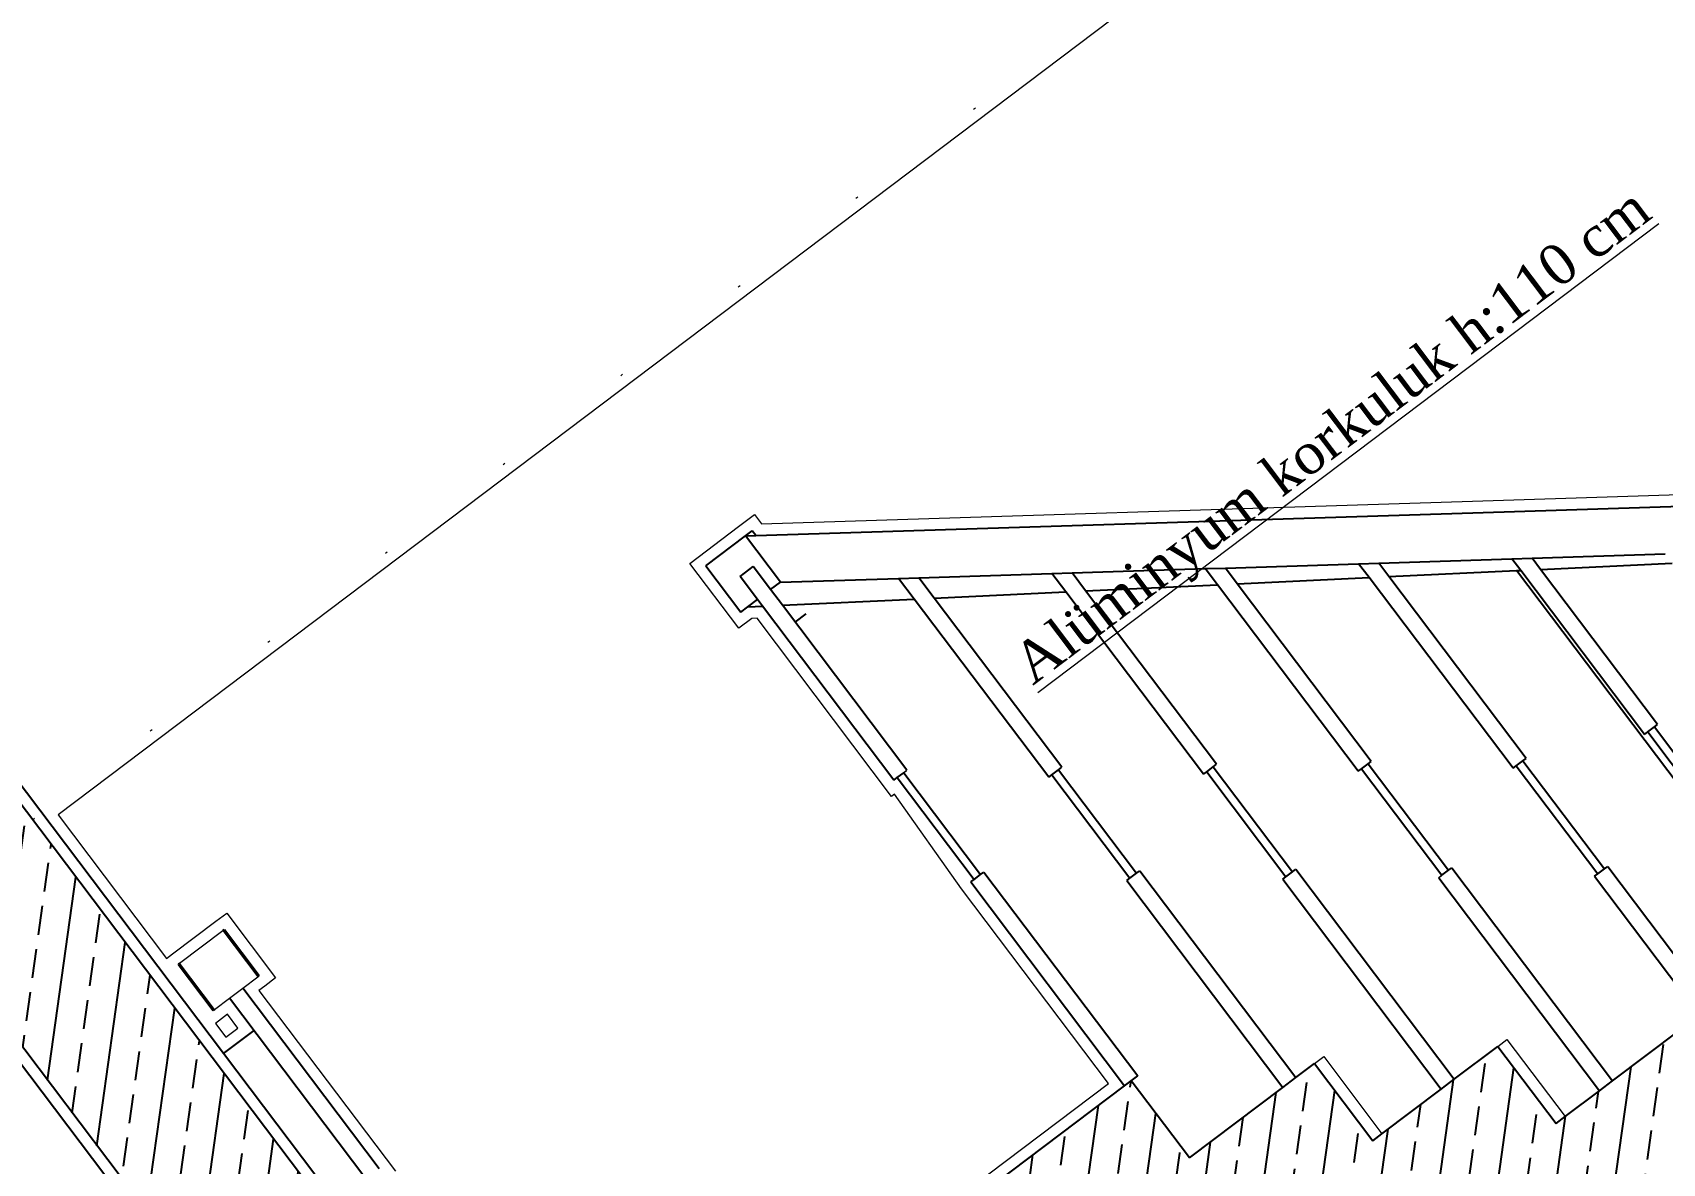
# Model space of a CAD drawing. Header units: millimetres. Extents: x 2232 to 85269, y -3593 to 5869.
# Drawn here: x 3885.2 to 3955.4, y -719.5 to -670.8 of the extents above; entities that cross this region are included whole.
import ezdxf

# ---------------------------------------------------------------- set-up
doc = ezdxf.new("R2010")
doc.units = ezdxf.units.MM
doc.linetypes.add('DOTX2', pattern=[0.5, 0, -0.5])
for name, color, linetype, lineweight in [('iz', 1, 'DOTX2', 20), ('sıva iç', 21, 'Continuous', 0), ('yazı', 11, 'Continuous', 20), ('ölçü iç', 170, 'Continuous', 9), ('ÖLÇÜ İÇ', 7, 'Continuous', 9)]:
    doc.layers.add(name, color=color, linetype=linetype, lineweight=lineweight)
doc.layers.add('Standart', color=7, linetype='Continuous')
doc.styles.get("Standard").update_dxf_attribs({"font": 'arial.ttf'})
doc.styles.add('Times roman', font='times.ttf')
doc.dimstyles.new('zulay iç ölçü', dxfattribs={"dimtxt": 10, "dimasz": 5, "dimexe": 0.18, "dimexo": 0, "dimgap": 2, "dimtad": 3, "dimdec": 0, "dimzin": 0, "dimdsep": 46, "dimtxsty": 'Standard', "dimblk": 'ARCHTICK', "dimcen": 0.09, "dimse1": 1, "dimse2": 1, "dimadec": 0, "dimazin": 0, "dimtfac": 1, "dimtdec": 0, "dimtix": 1, "dimtofl": 0, "dimtmove": 0, "dimatfit": 3, "dimldrblk": 'ARCHTICK', "dimfxl": 1, "dimtolj": 1, "dimtzin": 0, "dimarcsym": 0})
pattern_1 = [(45, (0, 0), (-7.07107, 7.07107), []), (45, (7.071, 0), (-7.07107, 7.07107), [5, -2.5])]

# ---------------------------------------------------------------- blocks, each defined once
blk = doc.blocks.new('IDE991Entity4343')
at = {"layer": 'Standart', "linetype": 'Continuous', "lineweight": -3}
h = blk.add_hatch(dxfattribs=at)
h.set_pattern_fill('ANSI33', color=171, scale=40, style=0)
h.set_pattern_definition(pattern_1)
h.paths.add_polyline_path([(936, 171.73), (963, 171.73), (963, 154.34), (990, 154.34), (990, 136.95), (1017, 136.95), (1017, 119.56), (1044, 119.56), (1044, 102.17), (1071, 102.17), (1071, 84.78), (1098, 84.78), (1098, 67.39), (1125, 67.39), (1125, 35), (909, 174.12), (909, 189.12), (936, 189.12)])
blk = doc.blocks.new('IDE991Entity4344')
at = {"layer": 'Standart', "linetype": 'Continuous', "lineweight": -3}
h = blk.add_hatch(dxfattribs=at)
h.set_pattern_fill('ANSI33', color=171, scale=40, style=0)
h.set_pattern_definition(pattern_1)
h.paths.add_polyline_path([(802.56, 223.9), (863.59, 223.9), (863.59, 206.51), (909, 206.51), (909, 174.12), (865.65, 182.38), (863.59, 191.51), (847.83, 194.65), (803.62, 206.23), (802.56, 208.9), (785, 211.15), (785, 241.29), (802.56, 241.29)])
blk = doc.blocks.new('IDE991Entity4350')
at = {"layer": 'Standart', "linetype": 'Continuous', "lineweight": -3}
h = blk.add_hatch(dxfattribs=at)
h.set_pattern_fill('ANSI33', color=171, scale=40, style=0)
h.set_pattern_definition(pattern_1)
h.paths.add_polyline_path([(785, -250), (760, -250), (760, 50), (785, 50)])
blk = doc.blocks.new('IDE991Entity4355')
at = {"layer": 'Standart', "linetype": 'Continuous', "lineweight": -3}
h = blk.add_hatch(dxfattribs=at)
h.set_pattern_fill('ANSI33', color=171, scale=40, style=0)
h.set_pattern_definition(pattern_1)
h.paths.add_polyline_path([(936, -133.33), (963, -133.33), (963, -150), (990, -150), (990, -166.67), (1017, -166.67), (1017, -183.33), (1044, -183.33), (1044, -200), (1071, -200), (1071, -216.67), (1098, -216.67), (1098, -233.33), (1125, -233.33), (1125, -265), (909, -131.67), (909, -116.67), (936, -116.67)])
blk = doc.blocks.new('IDE991Entity4356')
at = {"layer": 'Standart', "linetype": 'Continuous', "lineweight": -3}
h = blk.add_hatch(dxfattribs=at)
h.set_pattern_fill('ANSI33', color=171, scale=40, style=0)
h.set_pattern_definition(pattern_1)
h.paths.add_polyline_path([(909, -131.67), (882, -115), (909, -115)])
blk = doc.blocks.new('IDE991Entity4357')
at = {"layer": 'Standart', "linetype": 'Continuous', "lineweight": -3}
h = blk.add_hatch(dxfattribs=at)
h.set_pattern_fill('ANSI33', color=171, scale=40, style=0)
h.set_pattern_definition(pattern_1)
h.paths.add_polyline_path([(909, -115), (785, -115), (785, -100), (909, -100)])
blk = doc.blocks.new('IDE991Entity5017')
at = {"layer": 'Standart', "color": 159, "linetype": 'Continuous', "lineweight": -3}
blk.add_lwpolyline([(787, -2), (793.59, -2)], dxfattribs=at)
blk = doc.blocks.new('IDE991Entity5019')
at = {"layer": 'Standart', "color": 159, "linetype": 'Continuous', "lineweight": -3}
blk.add_lwpolyline([(910.41, -2), (912.78, -2)], dxfattribs=at)
blk = doc.blocks.new('IDE991Entity5025')
at = {"layer": 'Standart', "color": 159, "linetype": 'Continuous', "lineweight": -3}
blk.add_lwpolyline([(1015, -166.67), (1015, -69.84)], dxfattribs=at)
blk = doc.blocks.new('IDE991Entity5074')
at = {"layer": 'Standart', "color": 134, "linetype": 'Continuous', "lineweight": -3}
blk.add_lwpolyline([(1016.29, -105.67), (1016.29, -126)], dxfattribs=at)
blk = doc.blocks.new('IDE991Entity5075')
at = {"layer": 'Standart', "color": 134, "linetype": 'Continuous', "lineweight": -3}
blk.add_lwpolyline([(1015.59, -105.67), (1015.59, -70.24)], dxfattribs=at)
blk = doc.blocks.new('IDE991Entity5076')
at = {"layer": 'Standart', "color": 134, "linetype": 'Continuous', "lineweight": -3}
blk.add_lwpolyline([(1015.59, -105.67), (1016.29, -105.67)], dxfattribs=at)
blk = doc.blocks.new('IDE991Entity5078')
at = {"layer": 'Standart', "color": 134, "linetype": 'Continuous', "lineweight": -3}
blk.add_lwpolyline([(1017.71, -105.67), (1017.71, -126)], dxfattribs=at)
blk = doc.blocks.new('IDE991Entity5079')
at = {"layer": 'Standart', "color": 134, "linetype": 'Continuous', "lineweight": -3}
blk.add_lwpolyline([(1018.41, -105.67), (1018.41, -72.17)], dxfattribs=at)
blk = doc.blocks.new('IDE991Entity5080')
at = {"layer": 'Standart', "color": 134, "linetype": 'Continuous', "lineweight": -3}
blk.add_lwpolyline([(993.99, -120), (993.99, -166.67)], dxfattribs=at)
blk = doc.blocks.new('IDE991Entity5081')
at = {"layer": 'Standart', "color": 134, "linetype": 'Continuous', "lineweight": -3}
blk.add_lwpolyline([(993.99, -120), (994.69, -120)], dxfattribs=at)
blk = doc.blocks.new('IDE991Entity5082')
at = {"layer": 'Standart', "color": 134, "linetype": 'Continuous', "lineweight": -3}
blk.add_lwpolyline([(994.69, -96.67), (994.69, -120)], dxfattribs=at)
blk = doc.blocks.new('IDE991Entity5083')
at = {"layer": 'Standart', "color": 134, "linetype": 'Continuous', "lineweight": -3}
blk.add_lwpolyline([(993.99, -96.67), (993.99, -55.48)], dxfattribs=at)
blk = doc.blocks.new('IDE991Entity5084')
at = {"layer": 'Standart', "color": 134, "linetype": 'Continuous', "lineweight": -3}
blk.add_lwpolyline([(993.99, -96.67), (994.69, -96.67)], dxfattribs=at)
blk = doc.blocks.new('IDE991Entity5085')
at = {"layer": 'Standart', "color": 134, "linetype": 'Continuous', "lineweight": -3}
blk.add_lwpolyline([(996.81, -120), (996.81, -166.67)], dxfattribs=at)
blk = doc.blocks.new('IDE991Entity5086')
at = {"layer": 'Standart', "color": 134, "linetype": 'Continuous', "lineweight": -3}
blk.add_lwpolyline([(996.11, -96.67), (996.11, -120)], dxfattribs=at)
blk = doc.blocks.new('IDE991Entity5087')
at = {"layer": 'Standart', "color": 134, "linetype": 'Continuous', "lineweight": -3}
blk.add_lwpolyline([(996.81, -96.67), (996.81, -57.42)], dxfattribs=at)
blk = doc.blocks.new('IDE991Entity5088')
at = {"layer": 'Standart', "color": 134, "linetype": 'Continuous', "lineweight": -3}
blk.add_lwpolyline([(972.39, -104), (972.39, -150)], dxfattribs=at)
blk = doc.blocks.new('IDE991Entity5089')
at = {"layer": 'Standart', "color": 134, "linetype": 'Continuous', "lineweight": -3}
blk.add_lwpolyline([(972.39, -104), (973.09, -104)], dxfattribs=at)
blk = doc.blocks.new('IDE991Entity5090')
at = {"layer": 'Standart', "color": 134, "linetype": 'Continuous', "lineweight": -3}
blk.add_lwpolyline([(973.09, -81), (973.09, -104)], dxfattribs=at)
blk = doc.blocks.new('IDE991Entity5091')
at = {"layer": 'Standart', "color": 134, "linetype": 'Continuous', "lineweight": -3}
blk.add_lwpolyline([(972.39, -81), (972.39, -40.72)], dxfattribs=at)
blk = doc.blocks.new('IDE991Entity5092')
at = {"layer": 'Standart', "color": 134, "linetype": 'Continuous', "lineweight": -3}
blk.add_lwpolyline([(972.39, -81), (973.09, -81)], dxfattribs=at)
blk = doc.blocks.new('IDE991Entity5093')
at = {"layer": 'Standart', "color": 134, "linetype": 'Continuous', "lineweight": -3}
blk.add_lwpolyline([(975.21, -104), (975.21, -150)], dxfattribs=at)
blk = doc.blocks.new('IDE991Entity5094')
at = {"layer": 'Standart', "color": 134, "linetype": 'Continuous', "lineweight": -3}
blk.add_lwpolyline([(974.51, -81), (974.51, -104)], dxfattribs=at)
blk = doc.blocks.new('IDE991Entity5095')
at = {"layer": 'Standart', "color": 134, "linetype": 'Continuous', "lineweight": -3}
blk.add_lwpolyline([(975.21, -81), (975.21, -42.66)], dxfattribs=at)
blk = doc.blocks.new('IDE991Entity5096')
at = {"layer": 'Standart', "color": 134, "linetype": 'Continuous', "lineweight": -3}
blk.add_lwpolyline([(950.79, -88), (950.79, -133.33)], dxfattribs=at)
blk = doc.blocks.new('IDE991Entity5097')
at = {"layer": 'Standart', "color": 134, "linetype": 'Continuous', "lineweight": -3}
blk.add_lwpolyline([(950.79, -88), (951.49, -88)], dxfattribs=at)
blk = doc.blocks.new('IDE991Entity5098')
at = {"layer": 'Standart', "color": 134, "linetype": 'Continuous', "lineweight": -3}
blk.add_lwpolyline([(951.49, -65.33), (951.49, -88)], dxfattribs=at)
blk = doc.blocks.new('IDE991Entity5099')
at = {"layer": 'Standart', "color": 134, "linetype": 'Continuous', "lineweight": -3}
blk.add_lwpolyline([(950.79, -65.33), (950.79, -25.97)], dxfattribs=at)
blk = doc.blocks.new('IDE991Entity5100')
at = {"layer": 'Standart', "color": 134, "linetype": 'Continuous', "lineweight": -3}
blk.add_lwpolyline([(950.79, -65.33), (951.49, -65.33)], dxfattribs=at)
blk = doc.blocks.new('IDE991Entity5101')
at = {"layer": 'Standart', "color": 134, "linetype": 'Continuous', "lineweight": -3}
blk.add_lwpolyline([(953.61, -88), (953.61, -133.33)], dxfattribs=at)
blk = doc.blocks.new('IDE991Entity5102')
at = {"layer": 'Standart', "color": 134, "linetype": 'Continuous', "lineweight": -3}
blk.add_lwpolyline([(952.91, -65.33), (952.91, -88)], dxfattribs=at)
blk = doc.blocks.new('IDE991Entity5103')
at = {"layer": 'Standart', "color": 134, "linetype": 'Continuous', "lineweight": -3}
blk.add_lwpolyline([(953.61, -65.33), (953.61, -27.9)], dxfattribs=at)
blk = doc.blocks.new('IDE991Entity5104')
at = {"layer": 'Standart', "color": 134, "linetype": 'Continuous', "lineweight": -3}
blk.add_lwpolyline([(929.19, -72), (929.19, -116.67)], dxfattribs=at)
blk = doc.blocks.new('IDE991Entity5105')
at = {"layer": 'Standart', "color": 134, "linetype": 'Continuous', "lineweight": -3}
blk.add_lwpolyline([(929.19, -72), (929.89, -72)], dxfattribs=at)
blk = doc.blocks.new('IDE991Entity5106')
at = {"layer": 'Standart', "color": 134, "linetype": 'Continuous', "lineweight": -3}
blk.add_lwpolyline([(929.89, -49.67), (929.89, -72)], dxfattribs=at)
blk = doc.blocks.new('IDE991Entity5107')
at = {"layer": 'Standart', "color": 134, "linetype": 'Continuous', "lineweight": -3}
blk.add_lwpolyline([(929.19, -49.67), (929.19, -11.21)], dxfattribs=at)
blk = doc.blocks.new('IDE991Entity5108')
at = {"layer": 'Standart', "color": 134, "linetype": 'Continuous', "lineweight": -3}
blk.add_lwpolyline([(929.19, -49.67), (929.89, -49.67)], dxfattribs=at)
blk = doc.blocks.new('IDE991Entity5109')
at = {"layer": 'Standart', "color": 134, "linetype": 'Continuous', "lineweight": -3}
blk.add_lwpolyline([(932.01, -72), (932.01, -116.67)], dxfattribs=at)
blk = doc.blocks.new('IDE991Entity5110')
at = {"layer": 'Standart', "color": 134, "linetype": 'Continuous', "lineweight": -3}
blk.add_lwpolyline([(931.31, -49.67), (931.31, -72)], dxfattribs=at)
blk = doc.blocks.new('IDE991Entity5111')
at = {"layer": 'Standart', "color": 134, "linetype": 'Continuous', "lineweight": -3}
blk.add_lwpolyline([(932.01, -49.67), (932.01, -13.14)], dxfattribs=at)
blk = doc.blocks.new('IDE991Entity5112')
at = {"layer": 'Standart', "color": 134, "linetype": 'Continuous', "lineweight": -3}
blk.add_lwpolyline([(907.59, -56), (907.59, -100)], dxfattribs=at)
blk = doc.blocks.new('IDE991Entity5113')
at = {"layer": 'Standart', "color": 134, "linetype": 'Continuous', "lineweight": -3}
blk.add_lwpolyline([(909, -100), (910.41, -100)], dxfattribs=at)
blk = doc.blocks.new('IDE991Entity5114')
at = {"layer": 'Standart', "color": 134, "linetype": 'Continuous', "lineweight": -3}
blk.add_lwpolyline([(907.59, -56), (908.29, -56)], dxfattribs=at)
blk = doc.blocks.new('IDE991Entity5115')
at = {"layer": 'Standart', "color": 134, "linetype": 'Continuous', "lineweight": -3}
blk.add_lwpolyline([(908.29, -34), (908.29, -56)], dxfattribs=at)
blk = doc.blocks.new('IDE991Entity5116')
at = {"layer": 'Standart', "color": 134, "linetype": 'Continuous', "lineweight": -3}
blk.add_lwpolyline([(907.59, -34), (907.59, 3.55)], dxfattribs=at)
blk = doc.blocks.new('IDE991Entity5117')
at = {"layer": 'Standart', "color": 134, "linetype": 'Continuous', "lineweight": -3}
blk.add_lwpolyline([(907.59, -34), (908.29, -34)], dxfattribs=at)
blk = doc.blocks.new('IDE991Entity5118')
at = {"layer": 'Standart', "color": 134, "linetype": 'Continuous', "lineweight": -3}
blk.add_lwpolyline([(907.59, 10), (910.41, 10)], dxfattribs=at)
blk = doc.blocks.new('IDE991Entity5119')
at = {"layer": 'Standart', "color": 134, "linetype": 'Continuous', "lineweight": -3}
blk.add_lwpolyline([(910.41, -56), (910.41, -100)], dxfattribs=at)
blk = doc.blocks.new('IDE991Entity5120')
at = {"layer": 'Standart', "color": 134, "linetype": 'Continuous', "lineweight": -3}
blk.add_lwpolyline([(909.71, -34), (909.71, -56)], dxfattribs=at)
blk = doc.blocks.new('IDE991Entity5121')
at = {"layer": 'Standart', "color": 134, "linetype": 'Continuous', "lineweight": -3}
blk.add_lwpolyline([(910.41, -34), (910.41, 1.62)], dxfattribs=at)
blk = doc.blocks.new('IDE991Entity5122')
at = {"layer": 'Standart', "color": 134, "linetype": 'Continuous', "lineweight": -3}
blk.add_lwpolyline([(910.41, 5), (910.41, 10)], dxfattribs=at)
blk = doc.blocks.new('IDE991Entity5123')
at = {"layer": 'Standart', "color": 134, "linetype": 'Continuous', "lineweight": -3}
blk.add_lwpolyline([(912.54, 5), (929.19, -6.76)], dxfattribs=at)
blk = doc.blocks.new('IDE991Entity5124')
at = {"layer": 'Standart', "color": 134, "linetype": 'Continuous', "lineweight": -3}
blk.add_lwpolyline([(912.54, 15), (914, 13.97)], dxfattribs=at)
blk = doc.blocks.new('IDE991Entity5125')
at = {"layer": 'Standart', "color": 134, "linetype": 'Continuous', "lineweight": -3}
blk.add_lwpolyline([(905.46, 5), (907.59, 3.55)], dxfattribs=at)
blk = doc.blocks.new('IDE991Entity5126')
at = {"layer": 'Standart', "color": 134, "linetype": 'Continuous', "lineweight": -3}
blk.add_lwpolyline([(910.41, 1.62), (929.19, -11.21)], dxfattribs=at)
blk = doc.blocks.new('IDE991Entity5127')
at = {"layer": 'Standart', "color": 134, "linetype": 'Continuous', "lineweight": -3}
blk.add_lwpolyline([(932.01, -13.14), (950.79, -25.97)], dxfattribs=at)
blk = doc.blocks.new('IDE991Entity5128')
at = {"layer": 'Standart', "color": 134, "linetype": 'Continuous', "lineweight": -3}
blk.add_lwpolyline([(953.61, -27.9), (972.39, -40.72)], dxfattribs=at)
blk = doc.blocks.new('IDE991Entity5129')
at = {"layer": 'Standart', "color": 134, "linetype": 'Continuous', "lineweight": -3}
blk.add_lwpolyline([(975.21, -42.66), (993.99, -55.48)], dxfattribs=at)
blk = doc.blocks.new('IDE991Entity5130')
at = {"layer": 'Standart', "color": 134, "linetype": 'Continuous', "lineweight": -3}
blk.add_lwpolyline([(996.81, -57.42), (1015, -69.84)], dxfattribs=at)
blk = doc.blocks.new('IDE991Entity5131')
at = {"layer": 'Standart', "color": 134, "linetype": 'Continuous', "lineweight": -3}
blk.add_lwpolyline([(1018.41, -72.17), (1037.19, -85)], dxfattribs=at)
blk = doc.blocks.new('IDE991Entity5137')
at = {"layer": 'Standart', "color": 134, "linetype": 'Continuous', "lineweight": -3}
blk.add_lwpolyline([(912.54, 15), (914, 15)], dxfattribs=at)
blk = doc.blocks.new('IDE991Entity5138')
at = {"layer": 'Standart', "color": 134, "linetype": 'Continuous', "lineweight": -3}
blk.add_lwpolyline([(910.41, 5), (912.54, 5)], dxfattribs=at)
blk = doc.blocks.new('IDE991Entity5139')
at = {"layer": 'Standart', "color": 134, "linetype": 'Continuous', "lineweight": -3}
blk.add_lwpolyline([(912.54, 5), (912.54, 15)], dxfattribs=at)
blk = doc.blocks.new('IDE991Entity5140')
at = {"layer": 'Standart', "color": 134, "linetype": 'Continuous', "lineweight": -3}
blk.add_lwpolyline([(904, 15), (904, 5)], dxfattribs=at)
blk = doc.blocks.new('IDE991Entity5141')
at = {"layer": 'Standart', "color": 134, "linetype": 'Continuous', "lineweight": -3}
blk.add_lwpolyline([(904, 5), (905.46, 5)], dxfattribs=at)
blk = doc.blocks.new('IDE991Entity5142')
at = {"layer": 'Standart', "color": 134, "linetype": 'Continuous', "lineweight": -3}
blk.add_lwpolyline([(914, 13.97), (914, 15)], dxfattribs=at)
blk = doc.blocks.new('IDE991Entity5146')
at = {"layer": 'Standart', "color": 134, "linetype": 'Continuous', "lineweight": -3}
blk.add_lwpolyline([(793.59, -34), (793.59, 5)], dxfattribs=at)
blk = doc.blocks.new('IDE991Entity5150')
at = {"layer": 'Standart', "color": 134, "linetype": 'Continuous', "lineweight": -3}
blk.add_lwpolyline([(796.41, -34), (796.41, 5)], dxfattribs=at)
blk = doc.blocks.new('IDE991Entity5151')
at = {"layer": 'Standart', "color": 134, "linetype": 'Continuous', "lineweight": -3}
blk.add_lwpolyline([(799.67, 5), (800, 5)], dxfattribs=at)
blk = doc.blocks.new('IDE991Entity5152')
at = {"layer": 'Standart', "color": 134, "linetype": 'Continuous', "lineweight": -3}
blk.add_lwpolyline([(800, 15), (800, 5)], dxfattribs=at)
blk = doc.blocks.new('IDE991Entity5153')
at = {"layer": 'Standart', "color": 134, "linetype": 'Continuous', "lineweight": -3}
blk.add_lwpolyline([(799.67, 15), (800, 15)], dxfattribs=at)
blk = doc.blocks.new('IDE991Entity5154')
at = {"layer": 'Standart', "color": 134, "linetype": 'Continuous', "lineweight": -3}
blk.add_lwpolyline([(790.32, 5), (790, 5)], dxfattribs=at)
blk = doc.blocks.new('IDE991Entity5155')
at = {"layer": 'Standart', "color": 134, "linetype": 'Continuous', "lineweight": -3}
blk.add_lwpolyline([(790.32, 15), (790, 15)], dxfattribs=at)
blk = doc.blocks.new('IDE991Entity5156')
at = {"layer": 'Standart', "color": 134, "linetype": 'Continuous', "lineweight": -3}
blk.add_lwpolyline([(790, 15), (790, 5)], dxfattribs=at)
blk = doc.blocks.new('IDE991Entity5427')
at = {"layer": 'Standart', "color": 159, "linetype": 'Continuous', "lineweight": -3}
blk.add_lwpolyline([(785, -100), (785, 211.15)], dxfattribs=at)
blk = doc.blocks.new('IDE991Entity5480')
at = {"layer": 'Standart', "color": 159, "linetype": 'Continuous', "lineweight": -3}
blk.add_lwpolyline([(1125, 35), (909, 174.12)], dxfattribs=at)
blk = doc.blocks.new('IDE991Entity5510')
at = {"layer": 'Standart', "color": 159, "linetype": 'Continuous', "lineweight": -3}
blk.add_lwpolyline([(760, -250), (760, 35)], dxfattribs=at)
blk = doc.blocks.new('IDE991Entity5518')
at = {"layer": 'Standart', "color": 159, "linetype": 'Continuous', "lineweight": -3}
blk.add_lwpolyline([(963, -133.33), (963, -150)], dxfattribs=at)
blk = doc.blocks.new('IDE991Entity5519')
at = {"layer": 'Standart', "color": 159, "linetype": 'Continuous', "lineweight": -3}
blk.add_lwpolyline([(936, -133.33), (938, -133.33)], dxfattribs=at)
blk = doc.blocks.new('IDE991Entity5520')
at = {"layer": 'Standart', "color": 159, "linetype": 'Continuous', "lineweight": -3}
blk.add_lwpolyline([(938, -133.33), (950.79, -133.33)], dxfattribs=at)
blk = doc.blocks.new('IDE991Entity5522')
at = {"layer": 'Standart', "color": 159, "linetype": 'Continuous', "lineweight": -3}
blk.add_lwpolyline([(963, -150), (965, -150)], dxfattribs=at)
blk = doc.blocks.new('IDE991Entity5523')
at = {"layer": 'Standart', "color": 159, "linetype": 'Continuous', "lineweight": -3}
blk.add_lwpolyline([(965, -150), (972.39, -150)], dxfattribs=at)
blk = doc.blocks.new('IDE991Entity5540')
at = {"layer": 'Standart', "color": 159, "linetype": 'Continuous', "lineweight": -3}
blk.add_lwpolyline([(882, -115), (1100.7, -250)], dxfattribs=at)
blk = doc.blocks.new('IDE991Entity5542')
at = {"layer": 'Standart', "color": 159, "linetype": 'Continuous', "lineweight": -3}
blk.add_lwpolyline([(936, -116.67), (936, -133.33)], dxfattribs=at)
blk = doc.blocks.new('IDE991Entity5543')
at = {"layer": 'Standart', "color": 159, "linetype": 'Continuous', "lineweight": -3}
blk.add_lwpolyline([(909, -116.67), (929.19, -116.67)], dxfattribs=at)
blk = doc.blocks.new('IDE991Entity5544')
at = {"layer": 'Standart', "color": 159, "linetype": 'Continuous', "lineweight": -3}
blk.add_lwpolyline([(909, -116.67), (909, -100)], dxfattribs=at)
blk = doc.blocks.new('IDE991Entity5716')
at = {"layer": 'Standart', "color": 163, "linetype": 'Continuous', "lineweight": 5}
blk.add_lwpolyline([(963, -133.33), (965, -133.33)], dxfattribs=at)
blk = doc.blocks.new('IDE991Entity5717')
at = {"layer": 'Standart', "color": 163, "linetype": 'Continuous', "lineweight": 5}
blk.add_lwpolyline([(965, -133.33), (965, -150)], dxfattribs=at)
blk = doc.blocks.new('IDE991Entity5718')
at = {"layer": 'Standart', "color": 163, "linetype": 'Continuous', "lineweight": 5}
blk.add_lwpolyline([(936, -116.67), (938, -116.67)], dxfattribs=at)
blk = doc.blocks.new('IDE991Entity5719')
at = {"layer": 'Standart', "color": 163, "linetype": 'Continuous', "lineweight": 5}
blk.add_lwpolyline([(938, -116.67), (938, -133.33)], dxfattribs=at)
blk = doc.blocks.new('IDE991Entity5720')
at = {"layer": 'Standart', "color": 163, "linetype": 'Continuous', "lineweight": 5}
blk.add_lwpolyline([(790.32, 5), (793.59, 5)], dxfattribs=at)
blk = doc.blocks.new('IDE991Entity5721')
at = {"layer": 'Standart', "color": 163, "linetype": 'Continuous', "lineweight": 5}
blk.add_lwpolyline([(790.32, 5), (790.32, 15)], dxfattribs=at)
blk = doc.blocks.new('IDE991Entity5722')
at = {"layer": 'Standart', "color": 163, "linetype": 'Continuous', "lineweight": 5}
blk.add_lwpolyline([(790.32, 15), (799.67, 15)], dxfattribs=at)
blk = doc.blocks.new('IDE991Entity5723')
at = {"layer": 'Standart', "color": 163, "linetype": 'Continuous', "lineweight": 5}
blk.add_lwpolyline([(799.67, 15), (799.67, 5)], dxfattribs=at)
blk = doc.blocks.new('IDE991Entity5885')
at = {"layer": 'Standart', "color": 11, "linetype": 'Continuous', "lineweight": -3}
blk.add_lwpolyline([(909, 171.74), (1015, 103.47)], dxfattribs=at)
blk = doc.blocks.new('IDE991Entity5893')
at = {"layer": 'Standart', "color": 11, "linetype": 'Continuous', "lineweight": -3}
blk.add_lwpolyline([(787, -100), (787, 197.64)], dxfattribs=at)
blk = doc.blocks.new('IDE991Entity5909')
at = {"layer": 'Standart', "color": 11, "linetype": 'Continuous', "lineweight": -3}
blk.add_lwpolyline([(881.43, -117), (1015, -199.45)], dxfattribs=at)
blk = doc.blocks.new('IDE991Entity5912')
at = {"layer": 'Standart', "color": 11, "linetype": 'Continuous', "lineweight": -3}
blk.add_lwpolyline([(758, -250), (758, 33)], dxfattribs=at)
blk = doc.blocks.new('IDE991Entity6388')
at = {"layer": 'Standart', "color": 134, "linetype": 'Continuous', "lineweight": -3}
blk.add_lwpolyline([(1015.59, -70.24), (1015.59, -67.75)], dxfattribs=at)
blk = doc.blocks.new('IDE991Entity6389')
at = {"layer": 'Standart', "color": 134, "linetype": 'Continuous', "lineweight": -3}
blk.add_lwpolyline([(1016.29, -105.67), (1017.71, -105.67)], dxfattribs=at)
blk = doc.blocks.new('IDE991Entity6390')
at = {"layer": 'Standart', "color": 134, "linetype": 'Continuous', "lineweight": -3}
blk.add_lwpolyline([(1017.71, -105.67), (1018.41, -105.67)], dxfattribs=at)
blk = doc.blocks.new('IDE991Entity6391')
at = {"layer": 'Standart', "color": 134, "linetype": 'Continuous', "lineweight": -3}
blk.add_lwpolyline([(1018.41, -72.17), (1018.41, -69.75)], dxfattribs=at)
blk = doc.blocks.new('IDE991Entity6392')
at = {"layer": 'Standart', "color": 134, "linetype": 'Continuous', "lineweight": -3}
blk.add_lwpolyline([(994.69, -120), (996.11, -120)], dxfattribs=at)
blk = doc.blocks.new('IDE991Entity6393')
at = {"layer": 'Standart', "color": 134, "linetype": 'Continuous', "lineweight": -3}
blk.add_lwpolyline([(996.11, -120), (996.81, -120)], dxfattribs=at)
blk = doc.blocks.new('IDE991Entity6394')
at = {"layer": 'Standart', "color": 134, "linetype": 'Continuous', "lineweight": -3}
blk.add_lwpolyline([(993.99, -55.48), (993.99, -52.5)], dxfattribs=at)
blk = doc.blocks.new('IDE991Entity6395')
at = {"layer": 'Standart', "color": 134, "linetype": 'Continuous', "lineweight": -3}
blk.add_lwpolyline([(994.69, -96.67), (996.11, -96.67)], dxfattribs=at)
blk = doc.blocks.new('IDE991Entity6396')
at = {"layer": 'Standart', "color": 134, "linetype": 'Continuous', "lineweight": -3}
blk.add_lwpolyline([(996.11, -96.67), (996.81, -96.67)], dxfattribs=at)
blk = doc.blocks.new('IDE991Entity6397')
at = {"layer": 'Standart', "color": 134, "linetype": 'Continuous', "lineweight": -3}
blk.add_lwpolyline([(996.81, -57.42), (996.81, -54.5)], dxfattribs=at)
blk = doc.blocks.new('IDE991Entity6398')
at = {"layer": 'Standart', "color": 134, "linetype": 'Continuous', "lineweight": -3}
blk.add_lwpolyline([(973.09, -104), (974.51, -104)], dxfattribs=at)
blk = doc.blocks.new('IDE991Entity6399')
at = {"layer": 'Standart', "color": 134, "linetype": 'Continuous', "lineweight": -3}
blk.add_lwpolyline([(974.51, -104), (975.21, -104)], dxfattribs=at)
blk = doc.blocks.new('IDE991Entity6400')
at = {"layer": 'Standart', "color": 134, "linetype": 'Continuous', "lineweight": -3}
blk.add_lwpolyline([(972.39, -40.72), (972.39, -37.25)], dxfattribs=at)
blk = doc.blocks.new('IDE991Entity6401')
at = {"layer": 'Standart', "color": 134, "linetype": 'Continuous', "lineweight": -3}
blk.add_lwpolyline([(973.09, -81), (974.51, -81)], dxfattribs=at)
blk = doc.blocks.new('IDE991Entity6402')
at = {"layer": 'Standart', "color": 134, "linetype": 'Continuous', "lineweight": -3}
blk.add_lwpolyline([(974.51, -81), (975.21, -81)], dxfattribs=at)
blk = doc.blocks.new('IDE991Entity6403')
at = {"layer": 'Standart', "color": 134, "linetype": 'Continuous', "lineweight": -3}
blk.add_lwpolyline([(975.21, -42.66), (975.21, -39.25)], dxfattribs=at)
blk = doc.blocks.new('IDE991Entity6404')
at = {"layer": 'Standart', "color": 134, "linetype": 'Continuous', "lineweight": -3}
blk.add_lwpolyline([(951.49, -88), (952.91, -88)], dxfattribs=at)
blk = doc.blocks.new('IDE991Entity6405')
at = {"layer": 'Standart', "color": 134, "linetype": 'Continuous', "lineweight": -3}
blk.add_lwpolyline([(952.91, -88), (953.61, -88)], dxfattribs=at)
blk = doc.blocks.new('IDE991Entity6406')
at = {"layer": 'Standart', "color": 134, "linetype": 'Continuous', "lineweight": -3}
blk.add_lwpolyline([(950.79, -25.97), (950.79, -22)], dxfattribs=at)
blk = doc.blocks.new('IDE991Entity6407')
at = {"layer": 'Standart', "color": 134, "linetype": 'Continuous', "lineweight": -3}
blk.add_lwpolyline([(951.49, -65.33), (952.91, -65.33)], dxfattribs=at)
blk = doc.blocks.new('IDE991Entity6408')
at = {"layer": 'Standart', "color": 134, "linetype": 'Continuous', "lineweight": -3}
blk.add_lwpolyline([(952.91, -65.33), (953.61, -65.33)], dxfattribs=at)
blk = doc.blocks.new('IDE991Entity6409')
at = {"layer": 'Standart', "color": 134, "linetype": 'Continuous', "lineweight": -3}
blk.add_lwpolyline([(953.61, -27.9), (953.61, -24)], dxfattribs=at)
blk = doc.blocks.new('IDE991Entity6410')
at = {"layer": 'Standart', "color": 134, "linetype": 'Continuous', "lineweight": -3}
blk.add_lwpolyline([(929.89, -72), (931.31, -72)], dxfattribs=at)
blk = doc.blocks.new('IDE991Entity6411')
at = {"layer": 'Standart', "color": 134, "linetype": 'Continuous', "lineweight": -3}
blk.add_lwpolyline([(931.31, -72), (932.01, -72)], dxfattribs=at)
blk = doc.blocks.new('IDE991Entity6412')
at = {"layer": 'Standart', "color": 134, "linetype": 'Continuous', "lineweight": -3}
blk.add_lwpolyline([(929.19, -11.21), (929.19, -6.76)], dxfattribs=at)
blk = doc.blocks.new('IDE991Entity6413')
at = {"layer": 'Standart', "color": 134, "linetype": 'Continuous', "lineweight": -3}
blk.add_lwpolyline([(929.89, -49.67), (931.31, -49.67)], dxfattribs=at)
blk = doc.blocks.new('IDE991Entity6414')
at = {"layer": 'Standart', "color": 134, "linetype": 'Continuous', "lineweight": -3}
blk.add_lwpolyline([(931.31, -49.67), (932.01, -49.67)], dxfattribs=at)
blk = doc.blocks.new('IDE991Entity6415')
at = {"layer": 'Standart', "color": 134, "linetype": 'Continuous', "lineweight": -3}
blk.add_lwpolyline([(932.01, -13.14), (932.01, -8.75)], dxfattribs=at)
blk = doc.blocks.new('IDE991Entity6416')
at = {"layer": 'Standart', "color": 134, "linetype": 'Continuous', "lineweight": -3}
blk.add_lwpolyline([(908.29, -56), (909.71, -56)], dxfattribs=at)
blk = doc.blocks.new('IDE991Entity6417')
at = {"layer": 'Standart', "color": 134, "linetype": 'Continuous', "lineweight": -3}
blk.add_lwpolyline([(909.71, -56), (910.41, -56)], dxfattribs=at)
blk = doc.blocks.new('IDE991Entity6418')
at = {"layer": 'Standart', "color": 134, "linetype": 'Continuous', "lineweight": -3}
blk.add_lwpolyline([(907.59, 3.55), (907.59, 5)], dxfattribs=at)
blk = doc.blocks.new('IDE991Entity6419')
at = {"layer": 'Standart', "color": 134, "linetype": 'Continuous', "lineweight": -3}
blk.add_lwpolyline([(907.59, 5), (907.59, 10)], dxfattribs=at)
blk = doc.blocks.new('IDE991Entity6420')
at = {"layer": 'Standart', "color": 134, "linetype": 'Continuous', "lineweight": -3}
blk.add_lwpolyline([(908.29, -34), (909.71, -34)], dxfattribs=at)
blk = doc.blocks.new('IDE991Entity6421')
at = {"layer": 'Standart', "color": 134, "linetype": 'Continuous', "lineweight": -3}
blk.add_lwpolyline([(909.71, -34), (910.41, -34)], dxfattribs=at)
blk = doc.blocks.new('IDE991Entity6422')
at = {"layer": 'Standart', "color": 134, "linetype": 'Continuous', "lineweight": -3}
blk.add_lwpolyline([(910.41, 1.62), (910.41, 5)], dxfattribs=at)
blk = doc.blocks.new('IDE991Entity6423')
at = {"layer": 'Standart', "color": 134, "linetype": 'Continuous', "lineweight": -3}
blk.add_lwpolyline([(929.19, -6.76), (932.01, -8.75)], dxfattribs=at)
blk = doc.blocks.new('IDE991Entity6424')
at = {"layer": 'Standart', "color": 134, "linetype": 'Continuous', "lineweight": -3}
blk.add_lwpolyline([(932.01, -8.75), (950.79, -22)], dxfattribs=at)
blk = doc.blocks.new('IDE991Entity6425')
at = {"layer": 'Standart', "color": 134, "linetype": 'Continuous', "lineweight": -3}
blk.add_lwpolyline([(950.79, -22), (953.61, -24)], dxfattribs=at)
blk = doc.blocks.new('IDE991Entity6426')
at = {"layer": 'Standart', "color": 134, "linetype": 'Continuous', "lineweight": -3}
blk.add_lwpolyline([(953.61, -24), (972.39, -37.25)], dxfattribs=at)
blk = doc.blocks.new('IDE991Entity6427')
at = {"layer": 'Standart', "color": 134, "linetype": 'Continuous', "lineweight": -3}
blk.add_lwpolyline([(972.39, -37.25), (975.21, -39.25)], dxfattribs=at)
blk = doc.blocks.new('IDE991Entity6428')
at = {"layer": 'Standart', "color": 134, "linetype": 'Continuous', "lineweight": -3}
blk.add_lwpolyline([(975.21, -39.25), (993.99, -52.5)], dxfattribs=at)
blk = doc.blocks.new('IDE991Entity6429')
at = {"layer": 'Standart', "color": 134, "linetype": 'Continuous', "lineweight": -3}
blk.add_lwpolyline([(993.99, -52.5), (996.81, -54.5)], dxfattribs=at)
blk = doc.blocks.new('IDE991Entity6430')
at = {"layer": 'Standart', "color": 134, "linetype": 'Continuous', "lineweight": -3}
blk.add_lwpolyline([(996.81, -54.5), (1015.59, -67.75)], dxfattribs=at)
blk = doc.blocks.new('IDE991Entity6431')
at = {"layer": 'Standart', "color": 134, "linetype": 'Continuous', "lineweight": -3}
blk.add_lwpolyline([(1015.59, -67.75), (1018.41, -69.75)], dxfattribs=at)
blk = doc.blocks.new('IDE991Entity6432')
at = {"layer": 'Standart', "color": 134, "linetype": 'Continuous', "lineweight": -3}
blk.add_lwpolyline([(1018.41, -69.75), (1037.19, -83)], dxfattribs=at)
blk = doc.blocks.new('IDE991Entity6443')
at = {"layer": 'Standart', "color": 134, "linetype": 'Continuous', "lineweight": -3}
blk.add_lwpolyline([(914, 13.97), (1015, -57.34)], dxfattribs=at)
blk = doc.blocks.new('IDE991Entity6444')
at = {"layer": 'Standart', "color": 134, "linetype": 'Continuous', "lineweight": -3}
blk.add_lwpolyline([(1015, -57.34), (1125, -135)], dxfattribs=at)
blk = doc.blocks.new('IDE991Entity6445')
at = {"layer": 'Standart', "color": 134, "linetype": 'Continuous', "lineweight": -3}
blk.add_lwpolyline([(1015, -69.84), (1015.59, -70.24)], dxfattribs=at)
blk = doc.blocks.new('IDE991Entity6446')
at = {"layer": 'Standart', "color": 134, "linetype": 'Continuous', "lineweight": -3}
blk.add_lwpolyline([(904, 15), (912.54, 15)], dxfattribs=at)
blk = doc.blocks.new('IDE991Entity6447')
at = {"layer": 'Standart', "color": 134, "linetype": 'Continuous', "lineweight": -3}
blk.add_lwpolyline([(905.46, 5), (907.59, 5)], dxfattribs=at)
blk = doc.blocks.new('IDE991Entity6661')
at = {"layer": 'Standart', "color": 159, "linetype": 'Continuous', "lineweight": -3}
blk.add_lwpolyline([(950.79, -133.33), (953.61, -133.33)], dxfattribs=at)
blk = doc.blocks.new('IDE991Entity6662')
at = {"layer": 'Standart', "color": 159, "linetype": 'Continuous', "lineweight": -3}
blk.add_lwpolyline([(953.61, -133.33), (963, -133.33)], dxfattribs=at)
blk = doc.blocks.new('IDE991Entity6663')
at = {"layer": 'Standart', "color": 159, "linetype": 'Continuous', "lineweight": -3}
blk.add_lwpolyline([(972.39, -150), (975.21, -150)], dxfattribs=at)
blk = doc.blocks.new('IDE991Entity6664')
at = {"layer": 'Standart', "color": 159, "linetype": 'Continuous', "lineweight": -3}
blk.add_lwpolyline([(975.21, -150), (990, -150)], dxfattribs=at)
blk = doc.blocks.new('IDE991Entity6679')
at = {"layer": 'Standart', "color": 159, "linetype": 'Continuous', "lineweight": -3}
blk.add_lwpolyline([(929.19, -116.67), (932.01, -116.67)], dxfattribs=at)
blk = doc.blocks.new('IDE991Entity6680')
at = {"layer": 'Standart', "color": 159, "linetype": 'Continuous', "lineweight": -3}
blk.add_lwpolyline([(932.01, -116.67), (936, -116.67)], dxfattribs=at)
blk = doc.blocks.new('IDE991Entity6683')
at = {"layer": 'Standart', "color": 159, "linetype": 'Continuous', "lineweight": -3}
blk.add_lwpolyline([(796.41, -100), (907.59, -100)], dxfattribs=at)
blk = doc.blocks.new('IDE991Entity6684')
at = {"layer": 'Standart', "color": 159, "linetype": 'Continuous', "lineweight": -3}
blk.add_lwpolyline([(907.59, -100), (909, -100)], dxfattribs=at)
blk = doc.blocks.new('IDE991Entity6734')
at = {"layer": 'Standart', "color": 163, "linetype": 'Continuous', "lineweight": 5}
blk.add_lwpolyline([(793.59, 5), (796.41, 5)], dxfattribs=at)
blk = doc.blocks.new('IDE991Entity6735')
at = {"layer": 'Standart', "color": 163, "linetype": 'Continuous', "lineweight": 5}
blk.add_lwpolyline([(796.41, 5), (799.67, 5)], dxfattribs=at)
blk = doc.blocks.new('TRRTYT')
at = {"layer": 'Standart'}
for name in ['IDE991Entity4344', 'IDE991Entity5427', 'IDE991Entity5893', 'IDE991Entity4343', 'IDE991Entity5480', 'IDE991Entity5885', 'IDE991Entity4350', 'IDE991Entity5510', 'IDE991Entity5912', 'IDE991Entity5155', 'IDE991Entity5156', 'IDE991Entity5721', 'IDE991Entity5722', 'IDE991Entity5153', 'IDE991Entity5723', 'IDE991Entity5152', 'IDE991Entity5140', 'IDE991Entity6446', 'IDE991Entity5124', 'IDE991Entity5137', 'IDE991Entity5139', 'IDE991Entity5142', 'IDE991Entity6443', 'IDE991Entity5118', 'IDE991Entity6419', 'IDE991Entity5122', 'IDE991Entity5154', 'IDE991Entity5720', 'IDE991Entity5146', 'IDE991Entity6734', 'IDE991Entity5150', 'IDE991Entity6735', 'IDE991Entity5151', 'IDE991Entity5141', 'IDE991Entity5125', 'IDE991Entity6447', 'IDE991Entity6418', 'IDE991Entity5116', 'IDE991Entity5138', 'IDE991Entity6422', 'IDE991Entity5123', 'IDE991Entity5121', 'IDE991Entity5126', 'IDE991Entity5017', 'IDE991Entity5019', 'IDE991Entity6412', 'IDE991Entity6423', 'IDE991Entity5107', 'IDE991Entity6415', 'IDE991Entity6424', 'IDE991Entity5111', 'IDE991Entity5127', 'IDE991Entity6406', 'IDE991Entity6425', 'IDE991Entity6409', 'IDE991Entity6426', 'IDE991Entity5099', 'IDE991Entity5103', 'IDE991Entity5128', 'IDE991Entity5117', 'IDE991Entity5115', 'IDE991Entity6420', 'IDE991Entity5120', 'IDE991Entity6421', 'IDE991Entity6400', 'IDE991Entity6427', 'IDE991Entity6403', 'IDE991Entity6428', 'IDE991Entity5091', 'IDE991Entity5095', 'IDE991Entity5129', 'IDE991Entity5108', 'IDE991Entity5106', 'IDE991Entity6413', 'IDE991Entity5110', 'IDE991Entity6414', 'IDE991Entity6394', 'IDE991Entity6429', 'IDE991Entity5112', 'IDE991Entity5114', 'IDE991Entity6416', 'IDE991Entity6417', 'IDE991Entity5119', 'IDE991Entity5083', 'IDE991Entity6397', 'IDE991Entity6430', 'IDE991Entity5087', 'IDE991Entity5130', 'IDE991Entity6444', 'IDE991Entity5100', 'IDE991Entity5098', 'IDE991Entity6407', 'IDE991Entity5102', 'IDE991Entity6408', 'IDE991Entity5025', 'IDE991Entity6445', 'IDE991Entity6388', 'IDE991Entity6431', 'IDE991Entity5075', 'IDE991Entity6391', 'IDE991Entity6432', 'IDE991Entity5104', 'IDE991Entity5105', 'IDE991Entity6410', 'IDE991Entity6411', 'IDE991Entity5109', 'IDE991Entity5079', 'IDE991Entity5131', 'IDE991Entity5092', 'IDE991Entity5090', 'IDE991Entity6401', 'IDE991Entity5094', 'IDE991Entity6402', 'IDE991Entity5096', 'IDE991Entity5097', 'IDE991Entity6404', 'IDE991Entity6405', 'IDE991Entity5101', 'IDE991Entity5084', 'IDE991Entity5082', 'IDE991Entity6395', 'IDE991Entity5086', 'IDE991Entity6396', 'IDE991Entity4357', 'IDE991Entity6683', 'IDE991Entity6684', 'IDE991Entity5113', 'IDE991Entity5544', 'IDE991Entity5088', 'IDE991Entity5089', 'IDE991Entity6398', 'IDE991Entity6399', 'IDE991Entity5093', 'IDE991Entity5076', 'IDE991Entity5074', 'IDE991Entity6389', 'IDE991Entity5078', 'IDE991Entity6390', 'IDE991Entity4356', 'IDE991Entity5540', 'IDE991Entity5909', 'IDE991Entity4355', 'IDE991Entity5543', 'IDE991Entity6679', 'IDE991Entity6680', 'IDE991Entity5542', 'IDE991Entity5718', 'IDE991Entity5719', 'IDE991Entity5080', 'IDE991Entity5081', 'IDE991Entity6392', 'IDE991Entity6393', 'IDE991Entity5085', 'IDE991Entity5519', 'IDE991Entity5520', 'IDE991Entity6661', 'IDE991Entity6662', 'IDE991Entity5518', 'IDE991Entity5716', 'IDE991Entity5717', 'IDE991Entity5522', 'IDE991Entity5523', 'IDE991Entity6663', 'IDE991Entity6664']:
    blk.add_blockref(name, (1034515.63, -397430.95), dxfattribs=at)
blk = doc.blocks.new('_ArchTick')
at = {"color": 0, "linetype": 'ByBlock', "const_width": 0.15}
blk.add_lwpolyline([(-0.5, -0.5), (0.5, 0.5)], dxfattribs=at)
blk = doc.blocks.new('*D2473')
at = {"layer": 'Defpoints', "color": 0, "transparency": 16777216}
for p in [(661246.19, -127778.54), (661246.19, -128078.54), (661246.19, -128078.54)]:
    blk.add_point(p, dxfattribs=at)
at = {"layer": 'ÖLÇÜ İÇ', "color": 0, "lineweight": -2, "transparency": 16777216}
blk.add_line((661246.19, -127778.54), (661246.19, -128078.54), dxfattribs=at)
at = {"layer": 'ÖLÇÜ İÇ', "color": 0, "lineweight": -2, "transparency": 16777216, "xscale": 5, "yscale": 5, "zscale": 5}
for p, rotation in [((661246.19, -127778.54), 90), ((661246.19, -128078.54), 270)]:
    blk.add_blockref('_ArchTick', p, dxfattribs=dict(at, rotation=rotation))
at = {"layer": 'ÖLÇÜ İÇ', "color": 0, "transparency": 16777216, "insert": (661239.19, -127928.54), "char_height": 10, "attachment_point": 5, "rotation": 90}
blk.add_mtext('\\A1;300', dxfattribs=at)
blk = doc.blocks.new('*D2475')
at = {"layer": 'Defpoints', "color": 0, "transparency": 16777216}
for p in [(661178.88, -127793.54), (661226.24, -128078.54), (661226.24, -128078.54)]:
    blk.add_point(p, dxfattribs=at)
at = {"layer": 'ÖLÇÜ İÇ', "color": 0, "lineweight": -2, "transparency": 16777216}
blk.add_line((661226.24, -127793.54), (661226.24, -128078.54), dxfattribs=at)
at = {"layer": 'ÖLÇÜ İÇ', "color": 0, "lineweight": -2, "transparency": 16777216, "xscale": 5, "yscale": 5, "zscale": 5}
for p, rotation in [((661226.24, -127793.54), 90), ((661226.24, -128078.54), 270)]:
    blk.add_blockref('_ArchTick', p, dxfattribs=dict(at, rotation=rotation))
at = {"layer": 'ÖLÇÜ İÇ', "color": 0, "transparency": 16777216, "insert": (661219.24, -127936.04), "char_height": 10, "attachment_point": 5, "rotation": 90}
blk.add_mtext('\\A1;285', dxfattribs=at)
blk = doc.blocks.new('DFGFDGHN')
at = {"layer": 'ÖLÇÜ İÇ'}
dim = blk.add_linear_dim(base=(661246.19, -128078.54), p1=(661246.19, -127778.54), p2=(661246.19, -128078.54), angle=90, dimstyle='zulay iç ölçü', dxfattribs=at)
dim.commit()
dim.dimension.update_dxf_attribs({"geometry": '*D2473', "text_midpoint": (661239.19, -127928.54)})
dim = blk.add_linear_dim(base=(661226.24, -128078.54), p1=(661178.88, -127793.54), p2=(661226.24, -128078.54), angle=90, dimstyle='zulay iç ölçü', override={"dimtmove": 1}, dxfattribs=at)
dim.commit()
dim.dimension.update_dxf_attribs({"geometry": '*D2475', "text_midpoint": (661219.24, -127936.04)})
blk = doc.blocks.new('GHGFHGF')
at = {"layer": 'iz', "ltscale": 50}
blk.add_lwpolyline([(1294164.78, -410389.54), (1294504.78, -410389.54)], dxfattribs=at)
at = {"layer": 'sıva iç'}
for points in [[(1294477.21, -410391.54), (1294168.78, -410391.54), (1294168.78, -410422.54), (1294170.1, -410422.54), (1294179.45, -410422.54), (1294181.78, -410422.54), (1294181.78, -410436.54), (1294179.45, -410436.54), (1294178.19, -410436.54), (1294178.19, -410475.54)], [(1294178.19, -410537.54), (1294285.36, -410537.54), (1294285.36, -410495.51), (1294286, -410475.54), (1294285.36, -410475.54), (1294285.36, -410437.05), (1294284.62, -410436.54), (1294281.78, -410436.54), (1294281.78, -410422.54), (1294292.31, -410422.54), (1294295.78, -410422.54), (1294295.78, -410424.54), (1294395.93, -410495.25), (1294506.78, -410573.51)]]:
    blk.add_lwpolyline(points, dxfattribs=at)
blk.add_lwpolyline([(1294171.36, -410436.54), (1294170.1, -410436.54), (1294168.78, -410436.54), (1294168.78, -410439.54), (1294171.36, -410439.54)], close=True, dxfattribs=at)
blk.add_blockref('TRRTYT', (258864.14, -13008.59), dxfattribs=at)
at = {"layer": 'ölçü iç', "lineweight": 30}
blk.add_blockref('DFGFDGHN', (632871.63, -282611), dxfattribs=at)
at = {"layer": 'yazı', "style": 'Times roman'}
blk.add_text('%%UAlüminyum korkuluk h:110 cm', height=6.9967, dxfattribs=at).set_placement((1294316.26, -410475.02))
blk = doc.blocks.new('RRRR')
at = {"layer": 'sıva iç', "rotation": 37.05267661197627}
blk.add_blockref('GHGFHGF', (-156760.25, -889310.84), dxfattribs=at)

msp = doc.modelspace()

# ---------------------------------------------------------------- block references
at = {"layer": 'ÖLÇÜ İÇ', "xscale": 0.25, "yscale": 0.25, "zscale": 0.25}
msp.add_blockref('RRRR', (-276957.058, 108554.699), dxfattribs=at)

doc.saveas('drawing.dxf')
